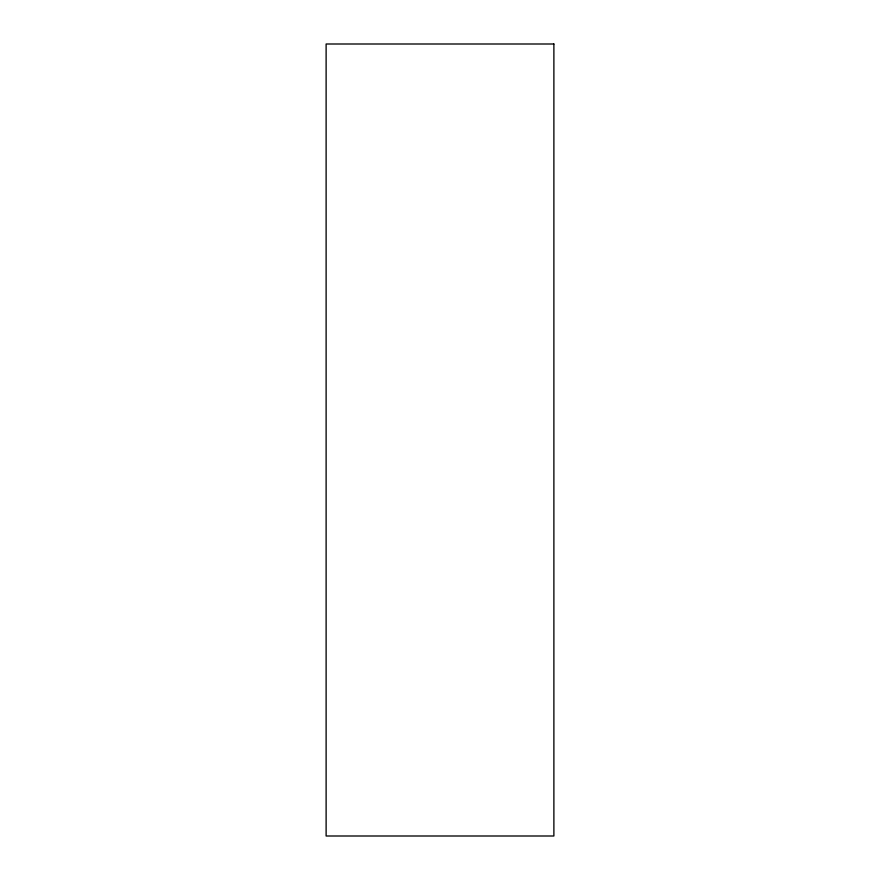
<?xml version="1.0" encoding="UTF-8"?>
<svg xmlns="http://www.w3.org/2000/svg" width="880" height="880" viewBox="0 0 880 880"><rect width="100%" height="100%" fill="white"/><g stroke="black" fill="none" stroke-linecap="round" stroke-linejoin="round"><path stroke-width="1.32" d="M553.883 44L326.117 44L326.117 836L553.883 836L553.883 44"/></g></svg>
